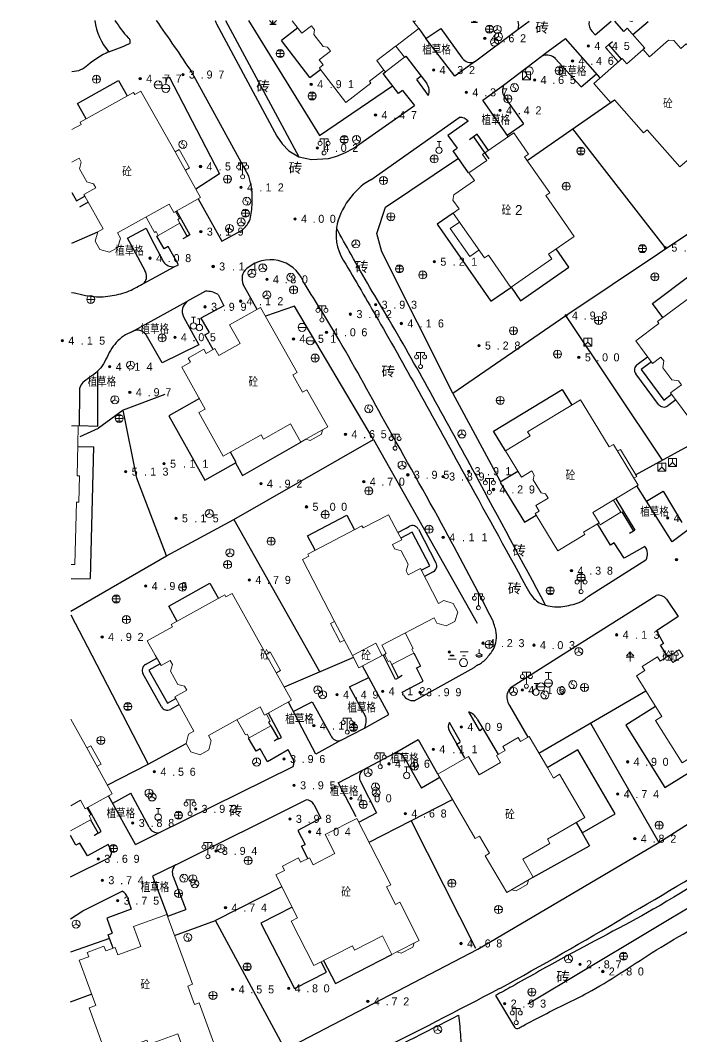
# Model space of a CAD drawing. Header units: metres. Extents: x 342272 to 345188, y 671156 to 672490.
# Drawn here: x 343451.8 to 343534.4, y 672024.8 to 672151.8 of the extents above; entities that cross this region are included whole.
import ezdxf

# ---------------------------------------------------------------- set-up
doc = ezdxf.new("R2010")
doc.units = ezdxf.units.M
doc.header["$LTSCALE"] = 0.5
doc.header["$MEASUREMENT"] = 0
doc.layers.add('00-地形', color=251, linetype='Continuous')
doc.layers.add('00-现状标高', color=2, linetype='Continuous', lineweight=0, plot=False)
for name, color, linetype, lineweight in [('公共设施纪念物', 8, 'Continuous', 0), ('普通房屋', 8, 'Continuous', 0), ('通讯及其他管线设施', 252, 'Continuous', 0)]:
    doc.layers.add(name, color=color, linetype=linetype, lineweight=lineweight)
doc.styles.add('MtXpl_', font='simhei.ttf')
doc.styles.add('正等线体2.0', font='MCS_Chinese1.shx', dxfattribs={"height": 2, "bigfont": 'MCS_Chinese1big.shx'})
doc.styles.add('细等线体2.5', font='MCS_Chinese1.shx', dxfattribs={"height": 2.5, "bigfont": 'MCS_Chinese1big.shx'})

# ---------------------------------------------------------------- blocks, each defined once
blk = doc.blocks.new('174201')
at = {"layer": '通讯及其他管线设施', "linetype": 'Continuous', "lineweight": 0}
for p, q in [((-1, 0), (1, 0)), ((-0.7, 0.7), (0.7, 0.7)), ((0, -1), (0, 1)), ((-0.7, -0.7), (0.7, -0.7))]:
    blk.add_line(p, q, dxfattribs=at)
blk.add_circle((0, 0), 1, dxfattribs=at)
blk = doc.blocks.new('155210_1')
at = {"layer": '公共设施纪念物', "lineweight": 0}
for p, q in [((-1, 2.9), (-1, 3.5)), ((-1, 3.5), (1, 3.5)), ((0, 0.5), (0, 3.5)), ((1, 3.5), (1, 2.9))]:
    blk.add_line(p, q, dxfattribs=at)
for centre in [(-1, 2.4), (1, 2.4), (0, 0)]:
    blk.add_circle(centre, 0.5, dxfattribs=at)
blk = doc.blocks.new('174200')
at = {"layer": '通讯及其他管线设施', "lineweight": 0}
for p, q in [((-1, 0), (1, 0)), ((0, 1), (0, -1))]:
    blk.add_line(p, q, dxfattribs=at)
blk.add_circle((0, 0), 1, dxfattribs=at)
blk = doc.blocks.new('174100')
at = {"layer": '通讯及其他管线设施', "lineweight": 0}
blk.add_line((-1, 0), (1, 0), dxfattribs=at)
blk.add_circle((0, 0), 1, dxfattribs=at)
blk = doc.blocks.new('174601')
at = {"layer": '通讯及其他管线设施', "lineweight": 0}
for q in [(-0.87, -0.5), (0, 1), (0.87, -0.5)]:
    blk.add_line((0, 0), q, dxfattribs=at)
blk.add_circle((0, 0), 1, dxfattribs=at)
blk = doc.blocks.new('174700')
at = {"layer": '通讯及其他管线设施', "linetype": 'Continuous', "lineweight": 0}
for p, q in [((0, 1), (-0.38, 0.18)), ((-0.38, 0.18), (0.38, -0.18)), ((0, -1), (0.38, -0.18))]:
    blk.add_line(p, q, dxfattribs=at)
blk.add_circle((0, 0), 1, dxfattribs=at)
blk = doc.blocks.new('175300')
at = {"layer": '通讯及其他管线设施', "lineweight": 0}
for p, q in [((-0.5, 2.2), (0.5, 2.2)), ((0, 0.8), (0, 2.2))]:
    blk.add_line(p, q, dxfattribs=at)
blk.add_circle((0, 0), 0.8, dxfattribs=at)
blk = doc.blocks.new('175200')
at = {"layer": '通讯及其他管线设施', "lineweight": 0}
for p, q in [((-0.8, 2.6), (0.8, 2.6)), ((0, 1), (0, 2.6)), ((-1, 0), (1, 0))]:
    blk.add_line(p, q, dxfattribs=at)
blk.add_circle((0, 0), 1, dxfattribs=at)
blk = doc.blocks.new('174900')
at = {"layer": '通讯及其他管线设施', "lineweight": 0}
blk.add_circle((0, 0), 1, dxfattribs=at)
blk = doc.blocks.new('174602')
at = {"layer": '通讯及其他管线设施', "lineweight": 0}
for p, q in [((-1, 1), (-1, -1)), ((1, 1), (-1, 1)), ((-1, -1), (0, 0)), ((0, 0), (0, 1)), ((0, 0), (1, -1)), ((1, -1), (1, 1)), ((-1, -1), (1, -1))]:
    blk.add_line(p, q, dxfattribs=at)
blk = doc.blocks.new('213400_1')
at = {"layer": '00-现状标高', "linetype": 'Continuous', "lineweight": 0}
h = blk.add_hatch(color=256, dxfattribs=at)
edge = h.paths.add_edge_path()
edge.add_arc((0, 0), 0.3, 0, 360)
blk.add_circle((0, 0), 0.3, dxfattribs=at)

msp = doc.modelspace()

# ---------------------------------------------------------------- linework, layer by layer
at = {"layer": '00-地形', "lineweight": -3}
for p, q in [((343476.29, 672151.32), (343483.83, 672137.29)), ((343477.4, 672151.73), (343486.55, 672134.7)), ((343480.3, 672151.72), (343489.13, 672137.36)), ((343482.9, 672151.72), (343483.34, 672151.28)), ((343482.94, 672151.28), (343483.74, 672151.28)), ((343483.34, 672151.28), (343483.34, 672151.72)), ((343483.34, 672151.28), (343483.78, 672151.72)), ((343508.09, 672151.52), (343508.89, 672151.52)), ((343508.34, 672151.67), (343508.49, 672151.52)), ((343508.49, 672151.52), (343508.49, 672151.67)), ((343508.49, 672151.52), (343508.64, 672151.67)), ((343513.94, 672150.67), (343515.33, 672151.66)), ((343522.78, 672151.64), (343522.79, 672151.65)), ((343523.57, 672149.94), (343525.55, 672151.64)), ((343525.98, 672151.64), (343527.11, 672150.38)), ((343528.27, 672149.98), (343530.2, 672151.63)), ((343486.43, 672150.82), (343484.39, 672149.25)), ((343501.53, 672150.74), (343502.43, 672149.49)), ((343502.43, 672149.49), (343504.3, 672150.74)), ((343504.3, 672150.74), (343506.98, 672147.04)), ((343508.5, 672146.56), (343513.94, 672150.67)), ((343523.2, 672150.36), (343523.57, 672149.94)), ((343527.13, 672150.37), (343527.56, 672150.78)), ((343527.56, 672150.78), (343529.76, 672148.28)), ((343484.38, 672149.22), (343487.91, 672144.61)), ((343506.06, 672144.77), (343502.43, 672149.49)), ((343517.69, 672147.89), (343519.86, 672149.49)), ((343524.18, 672144.57), (343519.86, 672149.49)), ((343524.85, 672148.37), (343525.26, 672148.73)), ((343526.45, 672146.56), (343524.85, 672148.37)), ((343525.26, 672148.73), (343525.71, 672149.13)), ((343526.85, 672146.92), (343525.26, 672148.73)), ((343499.75, 672147.14), (343499.92, 672147.27)), ((343499.92, 672147.27), (343501.83, 672144.78)), ((343512.14, 672143.65), (343517.69, 672147.89)), ((343529.76, 672148.28), (343529.57, 672148.11)), ((343508.5, 672146.56), (343506.06, 672144.77)), ((343518.59, 672146.98), (343521.83, 672143.46)), ((343470.36, 672144.7), (343476.67, 672132.6)), ((343480.32, 672132.31), (343473.26, 672145.22)), ((343487.94, 672144.61), (343489.27, 672145.63)), ((343497.1, 672145.11), (343497.37, 672145.32)), ((343499.01, 672142.62), (343497.1, 672145.11)), ((343501.83, 672144.78), (343501.29, 672144.35)), ((343501.83, 672144.78), (343502.53, 672143.86)), ((343521.83, 672143.46), (343523.72, 672145.08)), ((343458.93, 672141.35), (343464.06, 672144.23)), ((343464.06, 672144.23), (343465.14, 672142.31)), ((343489.13, 672137.36), (343498.28, 672143.58)), ((343502.75, 672142.38), (343501.29, 672144.35)), ((343509.53, 672141.8), (343512.14, 672143.65)), ((343499.49, 672142.99), (343499.01, 672142.62)), ((343499.49, 672142.99), (343500.99, 672141.1)), ((343512.19, 672142.23), (343514.63, 672138.84)), ((343460, 672139.44), (343458.93, 672141.35)), ((343493.36, 672135.73), (343500.99, 672141.1)), ((343512.71, 672137.24), (343509.53, 672141.8)), ((343515.08, 672134.24), (343525.98, 672141.83)), ((343495.54, 672131.85), (343506.6, 672139.63)), ((343507.7, 672139.16), (343505.17, 672137.37)), ((343512.59, 672137.42), (343514.63, 672138.84)), ((343532.33, 672123.36), (343520.79, 672138.22)), ((343483.83, 672137.29), (343484.49, 672136.34)), ((343505.17, 672137.37), (343506.33, 672135.81)), ((343507.87, 672136.88), (343508.36, 672137.23)), ((343508.83, 672137.56), (343508.36, 672137.22)), ((343508.36, 672137.22), (343510.29, 672134.45)), ((343510.25, 672135.52), (343508.83, 672137.56)), ((343484.49, 672136.34), (343485.32, 672135.46)), ((343492.4, 672135.27), (343493.36, 672135.73)), ((343505.84, 672135.47), (343506.33, 672135.81)), ((343485.32, 672135.46), (343486.55, 672134.7)), ((343486.55, 672134.7), (343488.16, 672134.37)), ((343488.16, 672134.37), (343490.27, 672134.52)), ((343490.27, 672134.52), (343491.32, 672134.81)), ((343491.32, 672134.81), (343492.4, 672135.27)), ((343497.38, 672128.42), (343506.49, 672134.54)), ((343507.77, 672132.7), (343505.84, 672135.47)), ((343476.67, 672132.6), (343473.72, 672130.68)), ((343458.22, 672130.24), (343458.8, 672129.21)), ((343458.8, 672129.21), (343459.84, 672129.79)), ((343474.01, 672129.47), (343476.97, 672124.19)), ((343460.26, 672129.04), (343459.18, 672128.44)), ((343496.32, 672125.13), (343497.38, 672128.42)), ((343471.3, 672127.95), (343472.97, 672124.97)), ((343505.83, 672127.69), (343503.84, 672126.3)), ((343519.92, 672114.88), (343537.96, 672126.98)), ((343465.19, 672124.56), (343467.49, 672125.78)), ((343467.49, 672125.78), (343468.15, 672124.51)), ((343471.69, 672126.4), (343472.61, 672124.76)), ((343503.84, 672126.3), (343510.55, 672116.67)), ((343458.21, 672123.92), (343461.47, 672125.35)), ((343465.88, 672123.28), (343465.19, 672124.56)), ((343468.15, 672124.51), (343469.68, 672121.58)), ((343468.85, 672124.81), (343469.02, 672124.9)), ((343469.74, 672123.23), (343468.85, 672124.81)), ((343472.61, 672124.76), (343472.09, 672124.47)), ((343472.97, 672124.97), (343472.61, 672124.76)), ((343476.97, 672124.19), (343479.4, 672125.49)), ((343496.95, 672122.85), (343496.32, 672125.13)), ((343467.36, 672120.48), (343465.88, 672123.28)), ((343470.26, 672123.52), (343469.74, 672123.23)), ((343471.56, 672121.22), (343470.26, 672123.52)), ((343520.27, 672120.94), (343518.69, 672123.2)), ((343505.78, 672105.2), (343496.95, 672122.85)), ((343467.25, 672118.95), (343470.99, 672120.97)), ((343470.99, 672120.97), (343471.56, 672121.22)), ((343514.24, 672116.74), (343520.27, 672120.94)), ((343530.71, 672116.39), (343535.43, 672119.91)), ((343474.9, 672117.92), (343472.6, 672116.64)), ((343481.37, 672115.64), (343479.63, 672118.75)), ((343510.55, 672116.67), (343513.03, 672118.4)), ((343513.07, 672118.43), (343514.24, 672116.74)), ((343465.71, 672112.87), (343472.6, 672116.64)), ((343476.51, 672117.5), (343477.22, 672116.09)), ((343477.22, 672116.09), (343474.33, 672114.56)), ((343486.03, 672116.04), (343482.4, 672114.81)), ((343495.91, 672099.41), (343486.03, 672116.04)), ((343532.02, 672114.63), (343530.71, 672116.39)), ((343472.18, 672114.74), (343474.07, 672111.24)), ((343474.33, 672114.56), (343475.36, 672112.76)), ((343505.78, 672105.2), (343519.92, 672114.88)), ((343531.97, 672096.83), (343519.92, 672114.88)), ((343469.52, 672108.97), (343467.67, 672112.17)), ((343474.83, 672112.47), (343475.36, 672112.76)), ((343475.86, 672110.64), (343474.83, 672112.47)), ((343474.07, 672111.24), (343469.52, 672108.97)), ((343528.8, 672108.75), (343530.12, 672109.73)), ((343530.6, 672109.09), (343529.31, 672108.14)), ((343461.42, 672107.92), (343461.41, 672101.04)), ((343529.31, 672108.14), (343532.14, 672104.33)), ((343531.48, 672103.79), (343528.64, 672107.61)), ((343459.17, 672105.31), (343459.16, 672101.1)), ((343511.74, 672094.16), (343505.78, 672105.2)), ((343510.88, 672100.44), (343519.45, 672105.65)), ((343519.45, 672105.65), (343520.64, 672103.7)), ((343469.82, 672105.02), (343464.64, 672103.08)), ((343474.16, 672104.51), (343470.33, 672102.36)), ((343532.14, 672104.33), (343533.11, 672105.05)), ((343533.62, 672104.36), (343532.62, 672103.62)), ((343464.64, 672103.08), (343461.56, 672100.83)), ((343466.32, 672094.56), (343464.64, 672103.08)), ((343470.33, 672102.36), (343474.83, 672094.33)), ((343461.41, 672101.04), (343459.16, 672101.1)), ((343459.28, 672099.77), (343461.56, 672100.83)), ((343512.37, 672097.97), (343510.88, 672100.44)), ((343478.44, 672089.43), (343495.91, 672099.41)), ((343479.52, 672094.92), (343486.82, 672099.09)), ((343495.91, 672099.41), (343508.84, 672076.46)), ((343528.62, 672094.99), (343535.69, 672098.88)), ((343458.98, 672098.52), (343460.98, 672098.47)), ((343460.54, 672082.05), (343460.98, 672098.47)), ((343478.76, 672096.54), (343478.04, 672097.83)), ((343474.83, 672094.33), (343478.76, 672096.54)), ((343478.64, 672096.47), (343479.52, 672094.92)), ((343513.93, 672095.4), (343511.72, 672094.06)), ((343470.04, 672084.87), (343466.32, 672094.56)), ((343511.72, 672094.04), (343514.73, 672089.08)), ((343529.99, 672091.72), (343528.78, 672093.62)), ((343529.99, 672091.72), (343532.04, 672092.95)), ((343532.04, 672092.95), (343534.37, 672089.05)), ((343526.14, 672092.01), (343528.53, 672088.07)), ((343533.17, 672086.6), (343529.99, 672091.72)), ((343526.77, 672090.32), (343526.88, 672090.38)), ((343526.88, 672090.38), (343528.35, 672087.96)), ((343470.04, 672084.87), (343478.44, 672089.43)), ((343478.44, 672089.43), (343488.03, 672072.43)), ((343487.65, 672087.38), (343492.56, 672089.95)), ((343492.56, 672089.95), (343493.51, 672088.13)), ((343514.76, 672089.07), (343516.19, 672089.95)), ((343525.48, 672086.22), (343523.86, 672088.88)), ((343498.93, 672087.8), (343499.98, 672088.34)), ((343500.72, 672087.83), (343499.3, 672087.09)), ((343499.98, 672088.34), (343500.38, 672088.56)), ((343502.91, 672083.63), (343500.72, 672087.83)), ((343501.49, 672088.21), (343503.69, 672083.99)), ((343528.35, 672087.96), (343527.84, 672087.65)), ((343528.53, 672088.07), (343528.35, 672087.96)), ((343535.86, 672088.6), (343533.17, 672086.6)), ((343488.6, 672085.56), (343487.65, 672087.38)), ((343525.95, 672086.51), (343525.48, 672086.22)), ((343527.17, 672084.59), (343525.95, 672086.51)), ((343529.78, 672086.05), (343527.17, 672084.59)), ((343458.12, 672077.98), (343470.04, 672084.87)), ((343501.85, 672083.07), (343502.91, 672083.63)), ((343522.73, 672079.83), (343529.91, 672084.36)), ((343503.35, 672082.88), (343502.25, 672082.31)), ((343458.13, 672082.05), (343460.51, 672081.98)), ((343470.32, 672078.6), (343475.45, 672081.47)), ((343475.45, 672081.47), (343476.52, 672079.55)), ((343519.25, 672072.37), (343531.2, 672079.93)), ((343471.38, 672076.69), (343470.32, 672078.6)), ((343532.47, 672079.44), (343533.92, 672077.28)), ((343458.12, 672077.51), (343460.72, 672072.48)), ((343533.92, 672077.28), (343533.39, 672076.92)), ((343533.39, 672076.92), (343531.23, 672075.5)), ((343531.23, 672075.5), (343532.11, 672073.94)), ((343531.74, 672073.73), (343532.1, 672073.95)), ((343532.6, 672072.35), (343531.74, 672073.73)), ((343460.72, 672072.48), (343467.74, 672058.86)), ((343488.03, 672072.43), (343489.19, 672070.36)), ((343497.14, 672072.41), (343497.11, 672072.47)), ((343498.63, 672069.41), (343497.14, 672072.41)), ((343500.92, 672072.71), (343501.08, 672072.41)), ((343501.08, 672072.41), (343501.77, 672071.09)), ((343513.07, 672068.47), (343519.25, 672072.37)), ((343532.62, 672072.32), (343532.6, 672072.35)), ((343467.42, 672071.28), (343468.85, 672072.08)), ((343469.24, 672071.38), (343467.84, 672070.6)), ((343493.4, 672072.17), (343484.75, 672068.47)), ((343497.81, 672065.06), (343494.53, 672071.13)), ((343499.02, 672069.65), (343498.17, 672071.28)), ((343500.95, 672066.78), (343508.45, 672070.94)), ((343501.77, 672071.09), (343501.27, 672070.84)), ((343469.42, 672066.01), (343467.1, 672070.17)), ((343467.84, 672070.6), (343470.15, 672066.46)), ((343492.89, 672068.49), (343495.31, 672069.68)), ((343499.48, 672069.91), (343499.02, 672069.65)), ((343502.08, 672069.22), (343501.25, 672070.89)), ((343494.92, 672064.78), (343492.89, 672068.49)), ((343499.02, 672069.65), (343498.63, 672069.41)), ((343499.45, 672067.86), (343502.08, 672069.22)), ((343499.62, 672067.52), (343499.45, 672067.86)), ((343516.55, 672060.22), (343529.89, 672067.99)), ((343470.15, 672066.46), (343471.2, 672067.04)), ((343471.61, 672066.29), (343470.53, 672065.69)), ((343488.7, 672060.08), (343485.26, 672066.59)), ((343485.88, 672065.42), (343488.23, 672066.64)), ((343488.23, 672066.64), (343490.58, 672062.41)), ((343515.19, 672062.22), (343512.9, 672066.16)), ((343531.12, 672066.06), (343527.38, 672063.73)), ((343484.39, 672062.19), (343482.78, 672065.21)), ((343494.75, 672063.35), (343497.81, 672065.06)), ((343509.17, 672063.03), (343507.79, 672065.39)), ((343483.07, 672063.63), (343483.97, 672062.04)), ((343491.76, 672061.79), (343494.75, 672063.35)), ((343506.76, 672061.63), (343505.36, 672064.04)), ((343508.85, 672064.48), (343509.56, 672063.3)), ((343522.98, 672063.97), (343531.53, 672049.06)), ((343527.38, 672063.73), (343532.25, 672055.92)), ((343531.53, 672049.06), (343554.36, 672063.68)), ((343480.3, 672062.1), (343480.37, 672062.13)), ((343481.23, 672060.49), (343480.3, 672062.1)), ((343483.97, 672062.04), (343483.47, 672061.73)), ((343483.94, 672061.98), (343484.39, 672062.19)), ((343505.32, 672063.04), (343506.28, 672061.36)), ((343509.56, 672063.3), (343509.17, 672063.02)), ((343509.56, 672063.3), (343511.46, 672060.05)), ((343467.74, 672058.86), (343472.48, 672061.43)), ((343491.76, 672061.79), (343488.7, 672060.08)), ((343498.5, 672060.21), (343501.47, 672061.92)), ((343501.47, 672061.92), (343503.87, 672057.64)), ((343506.28, 672061.36), (343506.72, 672061.6)), ((343507.28, 672059.63), (343506.28, 672061.36)), ((343481.72, 672060.76), (343481.23, 672060.49)), ((343482.66, 672059.16), (343481.72, 672060.76)), ((343485.22, 672060.62), (343482.66, 672059.16)), ((343485.74, 672059.7), (343485.22, 672060.62)), ((343494.52, 672058.08), (343498.5, 672060.21)), ((343499.79, 672059.57), (343501.87, 672055.84)), ((343521.4, 672060.63), (343517.58, 672058.41)), ((343526.05, 672052.65), (343521.4, 672060.63)), ((343462.65, 672056.23), (343467.74, 672058.86)), ((343469.09, 672050.29), (343485.84, 672058.57)), ((343532.25, 672055.92), (343536.08, 672058.31)), ((343491.48, 672056.5), (343494.52, 672058.08)), ((343504.16, 672057.18), (343501.87, 672055.84)), ((343491.48, 672056.5), (343493.67, 672052.31)), ((343494.3, 672056.61), (343496.28, 672052.76)), ((343466.17, 672048.83), (343462.82, 672054.91)), ((343463.35, 672053.96), (343465.61, 672055.21)), ((343467.88, 672050.98), (343465.61, 672055.21)), ((343461.9, 672050.45), (343460.24, 672053.49)), ((343471.2, 672046.29), (343487.48, 672054.39)), ((343488.44, 672053.82), (343489.32, 672052.11)), ((343495.34, 672049.09), (343505.77, 672054.42)), ((343460.57, 672051.9), (343461.5, 672050.23)), ((343489.32, 672052.11), (343486.43, 672050.56)), ((343494.05, 672051.61), (343496.28, 672052.76)), ((343521.94, 672050.26), (343526.05, 672052.65)), ((343500.58, 672051.77), (343508.61, 672035.86)), ((343552.88, 672051.48), (343515.16, 672028.87)), ((343521.19, 672051.55), (343521.94, 672050.26)), ((343458.72, 672048.74), (343458.07, 672049.93)), ((343461.04, 672049.96), (343461.02, 672050)), ((343461.5, 672050.23), (343461.04, 672049.96)), ((343461.5, 672050.23), (343461.9, 672050.45)), ((343466.17, 672048.83), (343469.09, 672050.29)), ((343486.43, 672050.56), (343487.35, 672048.82)), ((343521.94, 672050.26), (343522.87, 672048.66)), ((343459.21, 672049), (343458.72, 672048.74)), ((343460.16, 672047.4), (343459.21, 672049)), ((343462.76, 672048.82), (343460.16, 672047.4)), ((343463.12, 672048.2), (343462.76, 672048.82)), ((343486.88, 672048.6), (343487.35, 672048.82)), ((343487.67, 672047.06), (343486.88, 672048.6)), ((343508.9, 672035.73), (343531.53, 672049.06)), ((343515.84, 672044.74), (343522.87, 672048.66)), ((343458.06, 672044.76), (343463.02, 672047.24)), ((343471.2, 672046.29), (343468.3, 672044.85)), ((343468.3, 672044.85), (343470.2, 672039.83)), ((343470.88, 672044.81), (343472.45, 672040.68)), ((343484.43, 672043.54), (343476.15, 672039.31)), ((343459.59, 672040.53), (343464.5, 672042.98)), ((343465.18, 672042.15), (343465.63, 672040.73)), ((343458.05, 672039.54), (343459.59, 672040.53)), ((343465.63, 672040.73), (343462.59, 672039.61)), ((343470.19, 672039.86), (343472.45, 672040.68)), ((343485.75, 672041), (343481.83, 672039)), ((343462.59, 672039.61), (343463.24, 672037.73)), ((343471.06, 672037.46), (343476.15, 672039.31)), ((343484.84, 672023.21), (343476.15, 672039.31)), ((343481.83, 672039), (343486.02, 672030.81)), ((343462.94, 672037.07), (343458.05, 672035.35)), ((343462.77, 672037.54), (343463.24, 672037.73)), ((343463.37, 672035.88), (343462.77, 672037.54)), ((343484.84, 672023.21), (343508.9, 672035.73)), ((343490.04, 672032.86), (343489.36, 672034.18)), ((343489.66, 672034.33), (343491.15, 672031.46)), ((343491.15, 672031.46), (343498.19, 672035.09)), ((343486.02, 672030.81), (343490.04, 672032.86)), ((343460.73, 672030.11), (343458.03, 672029.13)), ((343511.12, 672029.94), (343513.48, 672025.99))]:
    msp.add_line(p, q, dxfattribs=at)
at = {"layer": '00-地形', "lineweight": -3, "extrusion": (0, 0, -1)}
for centre, radius, start, end in [((-343457.17, 672150.92), 4.02, 167.9924, 168.2915), ((-343458.23, 672148.16), 2.82, 224.8124, 269.7427)]:
    msp.add_arc(centre, radius, start, end, dxfattribs=at)
at = {"layer": '00-地形', "lineweight": -3}
for centre, radius, start, end in [((343468.08, 672152.51), 7.02, 186.3429, 221.7781), ((343479.91, 672162.27), 19.4, 212.841, 220.9462), ((343284.25, 672020.18), 226.63, 33.4881, 35.4883), ((343480.38, 672153.25), 4.52, 199.6687, 205.2919), ((343512.49, 672151.16), 1.53, 341.2482, 19.2818), ((343524.17, 672151.35), 1.39, 169.3509, 225.4488), ((343450.77, 672182.59), 36.79, 289.1766, 293.5252), ((343465.02, 672149.12), 0.503, 328.3567, 61.5614), ((343468.48, 672136.12), 13.01, 115.6674, 129.3763), ((343517.52, 672145.88), 1.54, 45.8255, 108.1933), ((343508.05, 672147.8), 1.32, 215.0997, 290.014), ((343501.34, 672142.93), 1.51, 338.6722, 37.7804), ((343513.53, 672142.99), 1.54, 154.5247, 209.4566), ((343506.7, 672138.35), 1.29, 39.3107, 94.4134), ((343500.08, 672124.08), 9, 120.2964, 168.6324), ((343497.63, 672125.07), 6.42, 172.9869, 215.8286), ((343483.02, 672117.42), 4.44, 23.5396, 131.4727), ((343466.29, 672119.78), 1.27, 319.1204, 33.1242), ((343470.89, 672122.48), 1.51, 216.4644, 273.7472), ((343481.12, 672119.46), 1.65, 129.0312, 205.4049), ((343475.06, 672115.2), 2.72, 57.6974, 93.33), ((343473.49, 672115.44), 1.49, 126.8133, 207.9737), ((343466.4, 672111.69), 1.36, 20.2656, 120.2336), ((343529.29, 672108.1), 0.82, 126.6271, 216.6272), ((343460.72, 672105.44), 1.56, 118.2455, 184.6876), ((343532.13, 672104.28), 0.82, 216.6272, 306.6272), ((343500.76, 672087.83), 0.82, 27.5736, 117.5735), ((343528.52, 672085.09), 1.58, 332.2028, 37.1397), ((343502.97, 672083.61), 0.82, 297.5736, 27.5735), ((343531.46, 672078.72), 1.24, 35.5522, 101.9964), ((343467.82, 672070.57), 0.82, 119.0833, 209.0834), ((343500.84, 672068.15), 1.37, 207.0974, 274.6519), ((343470.13, 672066.41), 0.82, 209.0834, 299.0834), ((343493.14, 672064.26), 1.85, 330.5701, 16.2961), ((343507.09, 672063.51), 2, 28.6828, 69.6681), ((343506.2, 672063.5), 0.99, 147.3534, 207.9636), ((343491.54, 672062.81), 1.04, 202.4325, 281.8754), ((343484.82, 672059.05), 1.13, 334.8408, 35.1671), ((343498.72, 672059.05), 1.19, 25.8888, 100.6315), ((343495.29, 672057.2), 1.16, 131.4975, 210.8674), ((343487.44, 672053.23), 1.16, 30.7565, 87.9585), ((343468.92, 672051.4), 1.12, 201.8739, 278.6532), ((343461.97, 672047.83), 1.2, 330.6454, 17.6906), ((343307.28, 672419.61), 438.95, 300.0777, 302.3347), ((343472.09, 672045.32), 1.32, 132.774, 203.2298), ((343463.99, 672041.87), 1.22, 13.2371, 65.2773), ((343278.42, 672457.01), 485.82, 298.692, 300.812), ((342954.97, 673093.39), 1199.54, 296.79835, 297.6513), ((343513.82, 672026.26), 0.428, 218.7778, 301.1875)]:
    msp.add_arc(centre, radius, start, end, dxfattribs=at)
for points in [[(343479.4, 672125.49), (343480.29, 672126.51), (343480.7, 672128.37), (343480.65, 672130.98), (343480.32, 672132.31)], [(343517.37, 672078.72), (343508.61, 672095.02), (343497.84, 672114.35), (343493.09, 672122.49), (343491.25, 672125.85)], [(343492.42, 672121.31), (343496.78, 672113.82), (343507.55, 672094.5), (343515.41, 672080.21)], [(343510.79, 672076.8), (343504.84, 672088.08), (343497.32, 672101.6), (343491.2, 672112.5), (343487.08, 672119.19)], [(343465.71, 672112.87), (343464.68, 672112.31), (343463.06, 672110.53), (343461.84, 672108.37), (343459.98, 672106.82)], [(343515.36, 672080.27), (343516.59, 672079.01), (343517.37, 672078.72), (343518.5, 672078.5), (343520.54, 672078.74), (343521.58, 672079.06), (343522.73, 672079.83)], [(343510.26, 672072.39), (343510.46, 672072.63), (343510.86, 672073.23), (343511.21, 672074.31), (343511.17, 672075.57), (343510.92, 672076.38), (343510.79, 672076.8)], [(343508.45, 672070.94), (343508.54, 672071.01), (343508.84, 672071.2), (343509.38, 672071.52), (343509.89, 672071.94), (343510.15, 672072.26), (343510.25, 672072.38), (343510.26, 672072.39)], [(343577.46, 672072.27), (343577.12, 672072.02), (343574.34, 672069.97), (343568.02, 672065.09), (343557.38, 672058.05), (343544.26, 672049.23), (343530.81, 672040.72), (343519.29, 672034.5), (343513.19, 672031.09), (343511.12, 672029.94)], [(343512.9, 672066.16), (343512.6, 672066.93), (343512.72, 672067.89), (343513.07, 672068.47)], [(343389.87, 671982.56), (343394.97, 671983.88), (343409.83, 671988.07), (343433.34, 671995.67), (343453.41, 672003.19), (343465.51, 672008.14), (343482.32, 672015.55), (343494.01, 672021.18), (343506.51, 672027.5)], [(343506.51, 672027.5), (343506.76, 672024.7), (343506.82, 672022.08)]]:
    msp.add_spline(points, degree=3, dxfattribs=at)
for points, knots in [([(343458.2, 672117.77), (343459.14, 672117.61), (343460.79, 672117.11), (343463.26, 672117.31), (343465.4, 672117.85), (343466.64, 672118.58), (343467.25, 672118.95)], [0, 0, 0, 0, 0.302938, 0.544259, 0.77538, 1, 1, 1, 1]), ([(343514.04, 672025.89), (343514.22, 672025.99), (343515.27, 672026.54), (343518.09, 672028.07), (343523.73, 672030.63), (343530.83, 672035.59), (343538.92, 672040.09), (343544.02, 672043.4), (343580.05, 672067.83)], [0, 0, 0, 0, 0.016598, 0.095089, 0.257605, 0.512066, 0.787445, 1, 1, 1, 1])]:
    msp.add_open_spline(points, degree=3, knots=knots, dxfattribs=at)
at = {"layer": '普通房屋', "lineweight": 0, "flags": 128}
for points in [[(343485.75, 672151.71), (343486.95, 672150.15), (343488.14, 672151.06), (343488.52, 672150.56), (343488.45, 672150), (343489.6, 672148.49), (343490.16, 672148.42), (343490.54, 672147.92), (343489.11, 672146.82), (343489.6, 672146.19), (343489.13, 672145.82), (343489.27, 672145.63), (343492.43, 672141.5), (343495.56, 672143.9), (343495.38, 672144.14), (343497.2, 672145.54), (343496.29, 672146.73), (343498.58, 672148.48), (343498.67, 672148.55), (343501.53, 672150.74), (343500.81, 672151.69)], [(343500.92, 672151.53), (343501.12, 672151.69)], [(343498.67, 672148.55), (343499.75, 672147.14)], [(343527.54, 672146.33), (343526.95, 672147), (343523.39, 672143.87), (343525.53, 672141.44), (343525.98, 672141.84), (343529.61, 672137.7), (343530.06, 672138.1), (343534.15, 672133.44), (343537.08, 672136.02), (343537.54, 672135.49), (343542.23, 672139.61), (343539, 672143.29), (343539.45, 672143.69), (343534.93, 672148.82), (343534.26, 672148.23), (343533.38, 672149.23), (343532.71, 672149.27), (343530.36, 672147.21), (343529.57, 672148.11), (343527.54, 672146.33)], [(343499.75, 672147.14), (343497.37, 672145.32)], [(343497.37, 672145.32), (343497.2, 672145.54)], [(343471.11, 672135.34), (343466.86, 672142.93), (343466.07, 672142.49), (343465.93, 672142.76), (343459.26, 672139.03), (343459.41, 672138.76), (343458.23, 672138.11)], [(343513.07, 672118.43), (343518.15, 672121.96), (343517.75, 672122.54), (343520.95, 672124.77), (343517.41, 672129.86), (343517.9, 672130.2), (343514.75, 672134.71), (343515.25, 672135.05), (343513.4, 672137.71), (343509.51, 672135), (343510.02, 672134.26), (343507.81, 672132.72), (343508.49, 672131.74), (343505.92, 672129.95), (343505.81, 672129.29), (343506.57, 672128.2), (343505.83, 672127.69), (343509.74, 672122.08), (343510.23, 672122.42), (343513.03, 672118.4), (343513.07, 672118.43)], [(343458.22, 672134.04), (343459.13, 672134.55), (343459.41, 672134.04), (343459.18, 672133.23), (343460.11, 672131.57), (343460.93, 672131.34), (343461.21, 672130.83), (343459.73, 672130), (343459.84, 672129.79), (343462.12, 672125.72), (343461.47, 672125.35), (343461.14, 672124.18), (343461.73, 672123.12), (343462.91, 672122.79), (343463.97, 672123.38), (343464.3, 672124.55), (343463.93, 672125.21), (343470.37, 672128.81), (343470.95, 672127.76), (343474.3, 672129.63), (343471.17, 672135.24), (343471.11, 672135.34)], [(343471.11, 672135.34), (343471.63, 672135.63), (343472.92, 672133.33), (343472.4, 672133.04)], [(343467.49, 672127.19), (343468.56, 672125.27)], [(343471.65, 672127), (343471.16, 672127.88)], [(343471.45, 672126.89), (343471.65, 672127)], [(343471.72, 672126.41), (343471.45, 672126.89)], [(343469.02, 672124.9), (343471.72, 672126.41)], [(343509.05, 672123.06), (343507.9, 672122.26), (343505.48, 672125.74), (343506.63, 672126.54)], [(343468.56, 672125.27), (343468.76, 672125.38)], [(343468.76, 672125.38), (343469.02, 672124.9)], [(343537.47, 672118.69), (343531.34, 672114.13), (343531.52, 672113.89), (343528.63, 672111.74), (343530.74, 672108.9), (343531.78, 672109.67), (343532.13, 672109.21), (343532.01, 672108.37), (343533.14, 672106.84), (343533.98, 672106.72), (343534.33, 672106.25), (343532.96, 672105.24), (343535.89, 672101.3)], [(343487.44, 672099.43), (343490.17, 672100.97), (343487.55, 672105.62), (343487.03, 672105.33), (343485.82, 672107.47), (343486.35, 672107.77), (343481.8, 672115.88), (343477.93, 672113.71), (343479.23, 672111.39), (343476.56, 672109.89), (343476.07, 672110.76), (343474.98, 672110.15), (343474.69, 672110.67), (343472.73, 672109.58), (343473.03, 672109.05), (343471.94, 672108.44), (343474.87, 672103.21), (343474.09, 672102.77), (343477.14, 672097.33), (343481.85, 672099.97), (343482.14, 672099.45), (343485.54, 672101.35), (343486.82, 672099.09), (343487.44, 672099.43)], [(343523.45, 672101.58), (343521.75, 672104.37), (343515.13, 672100.35), (343515.45, 672099.84), (343512.37, 672097.97), (343514.36, 672094.69), (343515.65, 672095.47), (343515.97, 672094.93), (343515.84, 672094.38), (343516.82, 672092.75), (343517.37, 672092.62), (343517.7, 672092.08), (343516.16, 672091.15), (343516.58, 672090.46), (343516.07, 672090.15), (343516.19, 672089.95), (343518.89, 672085.5), (343522.26, 672087.55), (343522.1, 672087.81), (343524.07, 672089), (343523.29, 672090.28), (343528.93, 672093.71), (343525.84, 672098.79), (343525.33, 672098.47), (343523.45, 672101.58)], [(343458.13, 672083.8), (343458.58, 672083.79), (343458.79, 672091.58), (343459.09, 672091.58), (343459.18, 672094.88), (343458.88, 672094.88), (343458.99, 672098.78), (343458.97, 672098.78), (343459.03, 672101.11), (343458.17, 672101.13)], [(343487.44, 672099.43), (343487.98, 672099.28), (343489.39, 672100.07), (343489.54, 672100.62)], [(343528.41, 672094.56), (343528.75, 672094.77), (343526.71, 672098.14), (343526.36, 672097.93)], [(343525.85, 672091.84), (343526.77, 672090.32)], [(343498.93, 672087.8), (343497.77, 672090.01), (343494.58, 672088.35), (343494.44, 672088.61), (343487.67, 672085.08), (343487.81, 672084.81), (343487.01, 672084.4), (343491.04, 672076.68), (343493.27, 672072.42)], [(343526.77, 672090.32), (343524.21, 672088.76), (343524.48, 672088.93)], [(343524.21, 672088.76), (343524.07, 672089)], [(343496.99, 672072.41), (343497.28, 672072.56), (343497.47, 672072.66), (343496.92, 672073.73), (343503.45, 672077.14), (343503.79, 672076.48), (343504.96, 672076.11), (343506.04, 672076.67), (343506.4, 672077.84), (343505.84, 672078.92), (343504.67, 672079.28), (343504.01, 672078.93), (343501.74, 672083.29), (343500.23, 672082.5), (343499.96, 672083.01), (343500.22, 672083.82), (343499.34, 672085.51), (343498.53, 672085.76), (343498.26, 672086.28), (343499.41, 672086.88), (343498.93, 672087.8)], [(343482.48, 672072.56), (343478.25, 672080.17), (343477.46, 672079.73), (343477.31, 672079.99), (343470.64, 672076.28), (343470.78, 672076.02), (343467.64, 672074.27), (343468.64, 672072.47)], [(343491.04, 672076.68), (343490.51, 672076.41), (343491.73, 672074.07), (343492.26, 672074.34)], [(343499.84, 672075.25), (343500.86, 672073.3)], [(343496.19, 672073.95), (343493.27, 672072.42), (343494.07, 672070.89)], [(343494.07, 672070.89), (343496.99, 672072.41), (343496.19, 672073.95)], [(343468.64, 672072.47), (343469.36, 672071.17), (343470.49, 672071.8), (343470.78, 672071.3), (343470.54, 672070.48), (343471.47, 672068.82), (343472.28, 672068.59), (343472.57, 672068.08), (343471.08, 672067.25), (343471.2, 672067.04), (343473.47, 672062.96), (343472.81, 672062.6), (343472.48, 672061.43), (343473.07, 672060.37), (343474.24, 672060.03), (343475.31, 672060.62), (343475.64, 672061.79), (343475.28, 672062.45), (343481.72, 672066.03), (343482.3, 672064.98), (343485.65, 672066.85), (343482.54, 672072.44)], [(343482.48, 672072.56), (343483, 672072.86), (343483.23, 672072.44)], [(343482.54, 672072.44), (343482.48, 672072.56), (343482.49, 672072.55), (343482.54, 672072.44)], [(343483.23, 672072.44), (343484.28, 672070.55), (343483.76, 672070.26)], [(343497.33, 672072.41), (343497.26, 672072.55)], [(343497.72, 672071.67), (343497.33, 672072.41)], [(343500.33, 672072.41), (343498.17, 672071.28)], [(343500.91, 672072.71), (343500.33, 672072.41)], [(343500.86, 672073.3), (343500.66, 672073.2)], [(343500.66, 672073.2), (343500.91, 672072.71)], [(343532.66, 672072.35), (343531.67, 672071.73), (343531.35, 672072.24), (343529.45, 672071.05), (343529.77, 672070.54), (343528.71, 672069.88), (343531.88, 672064.79), (343531.12, 672064.32), (343534.42, 672059.02), (343539, 672061.88), (343539.32, 672061.37), (343542.63, 672063.43), (343544.01, 672061.23), (343544.61, 672061.61)], [(343532.73, 672072.39), (343532.66, 672072.35), (343532.69, 672072.31)], [(343532.69, 672072.31), (343532.76, 672072.35), (343532.73, 672072.39)], [(343533.26, 672071.54), (343532.76, 672072.35), (343534.04, 672073.15)], [(343534.04, 672073.15), (343534.55, 672072.35), (343533.26, 672071.54)], [(343497.92, 672071.77), (343497.72, 672071.67)], [(343498.17, 672071.28), (343497.92, 672071.77)], [(343482.99, 672064.22), (343482.51, 672065.1)], [(343460.09, 672060.87), (343458.1, 672064.47)], [(343478.83, 672064.43), (343479.9, 672062.5)], [(343480.37, 672062.13), (343483.07, 672063.63)], [(343482.8, 672064.11), (343482.99, 672064.22)], [(343483.07, 672063.63), (343482.8, 672064.11)], [(343479.9, 672062.5), (343480.1, 672062.61)], [(343480.1, 672062.61), (343480.37, 672062.13)], [(343517.6, 672058.42), (343515.33, 672062.31), (343514.25, 672061.68), (343513.95, 672062.2), (343512.02, 672061.07), (343512.32, 672060.55), (343511.24, 672059.92), (343511.74, 672059.06), (343509.1, 672057.52), (343507.76, 672059.82), (343503.92, 672057.59), (343508.6, 672049.55), (343509.12, 672049.85), (343510.36, 672047.72), (343509.84, 672047.42), (343512.52, 672042.81), (343515.84, 672044.74), (343514.53, 672046.99), (343517.91, 672048.95), (343517.6, 672049.47), (343522.27, 672052.18), (343519.13, 672057.58), (343518.35, 672057.12), (343517.6, 672058.42)], [(343458.08, 672053.66), (343459.31, 672054.34), (343459.89, 672053.29), (343463.25, 672055.15), (343460.09, 672060.87)], [(343460.09, 672060.87), (343460.61, 672061.16), (343461.89, 672058.85), (343461.36, 672058.56)], [(343460.58, 672052.53), (343460.1, 672053.41)], [(343458.07, 672050.52), (343460.65, 672051.94)], [(343460.38, 672052.42), (343460.58, 672052.53)], [(343460.65, 672051.94), (343460.38, 672052.42)], [(343498.82, 672035.42), (343501.6, 672036.84), (343499.17, 672041.6), (343498.64, 672041.32), (343497.52, 672043.51), (343498.05, 672043.79), (343493.82, 672052.07), (343489.86, 672050.05), (343491.08, 672047.68), (343488.35, 672046.28), (343487.9, 672047.17), (343486.78, 672046.6), (343486.51, 672047.14), (343484.52, 672046.12), (343484.79, 672045.58), (343483.68, 672045.02), (343486.41, 672039.67), (343485.61, 672039.26), (343488.45, 672033.71), (343493.26, 672036.17), (343493.53, 672035.63), (343497, 672037.41), (343498.19, 672035.09), (343498.82, 672035.42)], [(343513.14, 672043.16), (343513.69, 672043.02), (343515.08, 672043.83), (343515.23, 672044.38)], [(343473, 672022.95), (343475.94, 672024.02), (343474.12, 672029.04), (343473.55, 672028.83), (343472.71, 672031.14), (343473.28, 672031.35), (343470.1, 672040.09), (343465.93, 672038.58), (343466.84, 672036.07), (343463.96, 672035.03), (343463.62, 672035.97), (343462.45, 672035.54), (343462.24, 672036.11), (343460.13, 672035.34), (343460.34, 672034.78), (343459.16, 672034.35), (343461.21, 672028.71), (343460.37, 672028.41), (343462.5, 672022.54), (343467.57, 672024.38), (343467.78, 672023.82), (343471.44, 672025.15), (343472.33, 672022.71), (343473, 672022.95)], [(343498.82, 672035.42), (343499.36, 672035.24), (343500.8, 672035.98), (343500.97, 672036.52)]]:
    msp.add_lwpolyline(points, dxfattribs=at)
at = {"layer": '通讯及其他管线设施', "lineweight": 0}
for p, q in [((343506.7, 672072.86), (343507.7, 672072.86)), ((343509.07, 672072.72), (343508.64, 672072.47)), ((343509.07, 672072.72), (343509.08, 672073.22)), ((343509.07, 672072.72), (343509.51, 672072.47)), ((343527.93, 672072.66), (343527.93, 672072.36)), ((343527.93, 672072.36), (343527.93, 672071.66)), ((343505.2, 672071.98), (343506.2, 672071.98)), ((343527.43, 672072.16), (343528.43, 672072.15))]:
    msp.add_line(p, q, dxfattribs=at)
at = {"layer": '通讯及其他管线设施', "lineweight": 0, "flags": 128}
for points in [[(343505.43, 672072.4), (343505.97, 672072.4, 0.292876)], [(343507.01, 672072.4, 0.198749), (343507.39, 672072.4)], [(343509.45, 672072.39), (343508.69, 672072.39, 0.46216)]]:
    msp.add_lwpolyline(points, format="xyb", close=True, dxfattribs=at)
msp.add_lwpolyline([(343528.39, 672072.36, 0.649981), (343527.48, 672072.36)], format="xyb", dxfattribs=at)
msp.add_lwpolyline([(343528.39, 672072.36), (343527.48, 672072.36)], dxfattribs=at)
at = {"layer": '通讯及其他管线设施', "lineweight": 0}
msp.add_arc((343528.08, 672152), 0.4, 244.8787, 294.914, dxfattribs=at)

# ---------------------------------------------------------------- block references
at = {"layer": '00-现状标高', "lineweight": 0, "xscale": 0.5, "yscale": 0.5, "zscale": 0.5}
for p in [(343509.79, 672149.52), (343522.71, 672148.55), (343520.74, 672146.69), (343466.76, 672144.48), (343472.09, 672144.98), (343503.39, 672145.54), (343488.11, 672143.78), (343516, 672144.3), (343507.49, 672142.76), (343496.14, 672139.93), (343511.69, 672140.51), (343488.87, 672135.82), (343474.29, 672133.5), (343479.35, 672130.89), (343486.1, 672126.96), (343474.33, 672125.36), (343532.33, 672123.36), (343468, 672122.05), (343503.49, 672121.6), (343475.87, 672121.01), (343482.58, 672119.4), (343479.29, 672116.68), (343474.86, 672115.97), (343496.15, 672116.23), (343493.01, 672115.06), (343519.92, 672114.88), (343490.02, 672112.79), (343499.37, 672113.89), (343457.04, 672111.75), (343471.09, 672112.17), (343485.9, 672111.97), (343509.06, 672111.13), (343521.53, 672109.66), (343462.96, 672108.5), (343465.47, 672105.3), (343492.39, 672100.06), (343469.74, 672096.37), (343464.95, 672095.38), (343500.18, 672094.99), (343507.76, 672095.44), (343481.83, 672093.88), (343494.68, 672094.13), (343504.58, 672094.77), (343510.87, 672093.16), (343487.52, 672090.99), (343471.22, 672089.55), (343532.61, 672089.6), (343504.59, 672087.18), (343533.72, 672084.38), (343520.61, 672083.01), (343467.45, 672081.09), (343480.39, 672081.86), (343462.01, 672074.74), (343526.25, 672075), (343509.57, 672073.96), (343515.92, 672073.71), (343505.37, 672072.87), (343527.93, 672072.71), (343491.34, 672067.53), (343497.03, 672067.96), (343501.69, 672067.83), (343514.46, 672068.1), (343488.44, 672063.66), (343506.86, 672063.5), (343503.35, 672060.71), (343484.72, 672059.48), (343497.83, 672058.89), (343527.61, 672059.14), (343468.54, 672057.9), (343485.98, 672056.2), (343493.08, 672054.58), (343526.38, 672055.12), (343473.67, 672053.26), (343485.45, 672052.01), (343499.87, 672052.68), (343465.83, 672051.51), (343487.93, 672050.4), (343528.52, 672049.53), (343476.22, 672048.01), (343461.53, 672047.02), (343462.04, 672044.35), (343463.95, 672041.79), (343477.41, 672040.93), (343506.82, 672036.45), (343521.68, 672033.85), (343524.52, 672032.95), (343478.3, 672030.71), (343485.29, 672030.85), (343495.18, 672029.22), (343512.27, 672028.94)]:
    msp.add_blockref('213400_1', p, dxfattribs=at)
at = {"layer": '公共设施纪念物', "lineweight": 0, "xscale": 0.5, "yscale": 0.5, "zscale": 0.5}
for p in [(343489.72, 672135.19), (343479.55, 672132.23), (343489.45, 672114.33), (343501.76, 672108.51), (343498.59, 672098.32), (343510.36, 672092.8), (343521.81, 672080.4), (343508.99, 672078.38), (343514.98, 672068.59), (343492.61, 672062.85), (343496.73, 672058.53), (343472.98, 672052.66), (343475.21, 672047.3), (343513.71, 672026.57)]:
    msp.add_blockref('155210_1', p, dxfattribs=at)
at = {"layer": '通讯及其他管线设施', "lineweight": 0, "xscale": 0.5, "yscale": 0.5, "zscale": 0.5}
for name, p in [('174201', (343510.37, 672150.66)), ('174601', (343511.35, 672150.63)), ('174601', (343511.51, 672149.72)), ('174601', (343510.99, 672149.04)), ('174201', (343484.23, 672147.6)), ('174900', (343515.34, 672145.44)), ('174200', (343519.07, 672145.47)), ('174200', (343461.29, 672144.4)), ('175200', (343469.96, 672143.26)), ('174602', (343514.98, 672144.83)), ('174100', (343469.01, 672143.69)), ('174700', (343513.49, 672143.35)), ('174201', (343488.22, 672142.31)), ('174200', (343512.67, 672141.95)), ('174201', (343492.24, 672136.86)), ('174601', (343493.76, 672136.87)), ('174700', (343472.1, 672136.26)), ('175300', (343504.07, 672135.52)), ('174201', (343521.78, 672135.43)), ('174200', (343503.48, 672134.45)), ('174200', (343477.66, 672131.93)), ('174200', (343497.13, 672131.75)), ('174200', (343519.96, 672131.03)), ('174700', (343480.07, 672129.16)), ('174201', (343479.9, 672127.66)), ('174601', (343479.36, 672126.57)), ('174200', (343498.07, 672127.23)), ('174601', (343477.9, 672125.76)), ('174601', (343493.69, 672123.84)), ('174201', (343529.47, 672123.24)), ('174601', (343480.71, 672120.16)), ('174601', (343482.07, 672120.84)), ('174201', (343499.12, 672120.71)), ('174200', (343502.04, 672119.96)), ('174700', (343485.57, 672119.67)), ('174200', (343531.03, 672119.72)), ('174601', (343482.58, 672117.46)), ('174200', (343485.92, 672118.09)), ('174200', (343460.58, 672116.9)), ('175300', (343473.41, 672113.58)), ('175300', (343474.15, 672113.38)), ('174200', (343524, 672114.27)), ('174100', (343486.98, 672113.41)), ('174200', (343513.36, 672112.99)), ('174200', (343469.49, 672112.09)), ('174100', (343488, 672111.73)), ('174602', (343522.67, 672111.56)), ('174200', (343518.87, 672110.07)), ('174601', (343465.56, 672108.7)), ('174200', (343488.59, 672109.58)), ('174601', (343463.6, 672104.36)), ('174200', (343511.72, 672104.29)), ('174700', (343495.3, 672103.24)), ('174201', (343464.14, 672102.04)), ('174601', (343506.92, 672100.09)), ('174601', (343499.45, 672096.21)), ('174602', (343531.87, 672095.96)), ('174602', (343533.24, 672096.51)), ('174200', (343495.3, 672092.98)), ('174601', (343475.39, 672090.15)), ('174200', (343489.87, 672090.02)), ('174200', (343502.82, 672088.19)), ('174200', (343483.11, 672086.69)), ('174601', (343477.97, 672085.26)), ('174200', (343477.68, 672083.78)), ('174201', (343521.8, 672082.18)), ('174200', (343472.05, 672080.94)), ('174201', (343463.77, 672079.48)), ('174201', (343517.96, 672080.51)), ('174200', (343465.03, 672076.91)), ('174200', (343510.32, 672073.8)), ('174601', (343521.51, 672072.92)), ('174900', (343507.13, 672071.53)), ('175200', (343517.73, 672068.98)), ('174601', (343488.93, 672068.13)), ('174601', (343513.37, 672067.94)), ('175300', (343516.18, 672067.84)), ('174100', (343516.79, 672068.5)), ('174700', (343519.31, 672068.02)), ('174700', (343520.78, 672068.78)), ('174200', (343522.24, 672068.43)), ('174601', (343489.54, 672067.52)), ('174700', (343517.29, 672067.49)), ('174201', (343465.22, 672066.04)), ('174201', (343493.38, 672063.44)), ('174200', (343461.86, 672061.81)), ('174601', (343481.3, 672059.12)), ('174601', (343495.21, 672057.82)), ('175300', (343500.03, 672057.43)), ('174200', (343501.02, 672058.61)), ('174601', (343467.86, 672055.24)), ('174601', (343496.13, 672056.01)), ('174601', (343496.24, 672055.28)), ('174601', (343468.24, 672054.75)), ('175300', (343469, 672052.22)), ('174200', (343494.61, 672053.83)), ('174201', (343471.54, 672052.47)), ('174200', (343531.55, 672051.23)), ('174201', (343463.41, 672048.3)), ('174601', (343476.84, 672048.32)), ('174200', (343480.24, 672046.8)), ('174700', (343472.21, 672044.6)), ('174601', (343473.34, 672044.54)), ('174601', (343473.58, 672043.91)), ('174200', (343505.68, 672043.98)), ('174200', (343471.55, 672042.7)), ('174200', (343511.48, 672040.69)), ('174601', (343458.75, 672038.88)), ('174700', (343472.69, 672037.21)), ('174601', (343520.23, 672034.53)), ('174201', (343527.12, 672034.86)), ('174201', (343480.11, 672033.54)), ('174200', (343475.85, 672029.97)), ('174200', (343515.67, 672030.38)), ('174601', (343503.91, 672025.7))]:
    msp.add_blockref(name, p, dxfattribs=at)

# ---------------------------------------------------------------- texts
at = {"layer": '00-地形', "lineweight": -3}
for s, style, p in [('砖', 'MtXpl_', (343516.08, 672150.23)), ('植草格', '细等线体2.5', (343501.99, 672147.48)), ('植草格', '细等线体2.5', (343518.91, 672144.8)), ('砖', 'MtXpl_', (343481.25, 672142.91)), ('植草格', '细等线体2.5', (343509.38, 672138.7)), ('砖', 'MtXpl_', (343485.29, 672132.7)), ('植草格', '细等线体2.5', (343463.63, 672122.35)), ('砖', 'MtXpl_', (343493.59, 672120.35)), ('植草格', '细等线体2.5', (343466.8, 672112.58)), ('砖', 'MtXpl_', (343496.88, 672107.29)), ('植草格', '细等线体2.5', (343460.2, 672106)), ('植草格', '细等线体2.5', (343529.2, 672089.75)), ('砖', 'MtXpl_', (343513.23, 672084.92)), ('砖', 'MtXpl_', (343512.66, 672080.18)), ('植草格', '细等线体2.5', (343492.63, 672065.3)), ('植草格', '细等线体2.5', (343484.88, 672063.88)), ('植草格', '细等线体2.5', (343497.97, 672058.96)), ('植草格', '细等线体2.5', (343490.44, 672054.86)), ('植草格', '细等线体2.5', (343462.57, 672052.07)), ('砖', 'MtXpl_', (343477.82, 672052.41)), ('植草格', '细等线体2.5', (343466.83, 672042.86)), ('砖', 'MtXpl_', (343518.7, 672031.67))]:
    msp.add_text(s, height=1.25, dxfattribs=dict(at, style=style)).set_placement(p)
at = {"layer": '00-现状标高', "lineweight": 0, "char_height": 1, "attachment_point": 4, "line_spacing_factor": 0.722892, "style": '正等线体2.0'}
for s, insert in [('\\T1.966;4.62', (343510.54, 672149.51)), ('\\T1.979;4.45', (343523.46, 672148.55)), ('\\T1.966;4.46', (343521.49, 672146.69)), ('\\T1.979;4.32', (343504.14, 672145.54)), ('\\T1.979;4.77', (343467.51, 672144.48)), ('\\T1.979;3.97', (343472.84, 672144.98)), ('\\T1.966;4.65', (343516.75, 672144.3)), ('\\T2.069;4.91', (343488.86, 672143.78)), ('\\T1.979;4.37', (343508.24, 672142.76)), ('\\T1.979;4.42', (343512.44, 672140.51)), ('\\T1.979;4.47', (343496.89, 672139.93)), ('\\T1.952;4.02', (343489.62, 672135.82)), ('\\T2.069;4.51', (343475.04, 672133.5)), ('\\T2.069;4.12', (343480.1, 672130.89)), ('\\T1.927;4.00', (343486.85, 672126.96)), ('\\T2.069;3.19', (343475.08, 672125.36)), ('\\T2.069;5.13', (343533.08, 672123.36)), ('\\T1.952;4.08', (343468.75, 672122.05)), ('\\T2.069;5.21', (343504.24, 672121.6)), ('\\T2.176;3.11', (343476.62, 672121.01)), ('\\T1.952;4.30', (343483.33, 672119.4)), ('\\T2.069;4.12', (343480.04, 672116.68)), ('\\T1.979;3.93', (343496.9, 672116.23)), ('\\T1.979;3.99', (343475.61, 672115.97)), ('\\T1.979;3.92', (343493.76, 672115.06)), ('\\T1.979;4.98', (343520.67, 672114.88)), ('\\T2.053;4.16', (343500.12, 672113.89)), ('\\T1.940;4.06', (343490.77, 672112.79)), ('\\T2.069;4.15', (343457.79, 672111.74)), ('\\T1.952;4.05', (343471.84, 672112.17)), ('\\T2.069;4.51', (343486.65, 672111.97)), ('\\T1.979;5.28', (343509.81, 672111.13)), ('\\T1.927;5.00', (343522.28, 672109.66)), ('\\T2.069;4.14', (343463.71, 672108.49)), ('\\T1.979;4.97', (343466.22, 672105.3)), ('\\T1.966;4.65', (343493.14, 672100.06)), ('\\T2.176;5.11', (343470.49, 672096.37)), ('\\T2.069;5.13', (343465.7, 672095.38)), ('\\T1.979;3.95', (343500.93, 672094.99)), ('\\T1.979;3.89', (343505.33, 672094.77)), ('\\T2.069;3.91', (343508.51, 672095.44)), ('\\T1.979;4.92', (343482.58, 672093.88)), ('\\T1.952;4.70', (343495.43, 672094.13)), ('\\T1.979;4.29', (343511.62, 672093.16)), ('\\T1.927;5.00', (343488.27, 672090.99)), ('\\T2.069;5.15', (343471.97, 672089.55)), ('\\T2.069;4.14', (343533.36, 672089.6)), ('\\T2.176;4.11', (343505.34, 672087.18)), ('\\T1.979;4.79', (343481.14, 672081.86)), ('\\T1.979;4.38', (343521.36, 672083.01)), ('\\T1.979;4.93', (343468.2, 672081.09)), ('\\T1.979;4.92', (343462.76, 672074.74)), ('\\T2.069;4.13', (343527, 672075)), ('\\T1.979;4.23', (343510.32, 672073.96)), ('\\T1.952;4.03', (343516.67, 672073.71)), ('\\T2.069;4.12', (343497.78, 672067.96)), ('\\T2.053;4.16', (343515.21, 672068.1)), ('\\T1.979;4.49', (343492.09, 672067.53)), ('\\T1.979;3.99', (343502.44, 672067.83)), ('\\T2.069;4.14', (343489.19, 672063.66)), ('\\T1.952;4.09', (343507.61, 672063.5)), ('\\T2.176;4.11', (343504.1, 672060.71)), ('\\T1.966;3.96', (343485.47, 672059.48)), ('\\T1.952;4.90', (343528.36, 672059.14)), ('\\T1.966;4.56', (343469.29, 672057.89)), ('\\T1.940;4.06', (343498.58, 672058.89)), ('\\T1.979;3.95', (343486.73, 672056.2)), ('\\T1.927;4.00', (343493.83, 672054.58)), ('\\T1.979;4.74', (343527.13, 672055.11)), ('\\T1.979;3.92', (343474.42, 672053.26)), ('\\T1.966;4.68', (343500.62, 672052.68)), ('\\T1.979;3.88', (343466.58, 672051.5)), ('\\T1.979;3.98', (343486.2, 672052.01)), ('\\T1.952;4.04', (343488.68, 672050.4)), ('\\T1.979;4.82', (343529.27, 672049.53)), ('\\T1.979;3.94', (343476.97, 672048.01)), ('\\T1.966;3.69', (343462.28, 672047.02)), ('\\T1.979;3.74', (343462.79, 672044.35)), ('\\T1.979;3.75', (343464.7, 672041.79)), ('\\T1.979;4.74', (343478.16, 672040.93)), ('\\T1.966;4.68', (343507.57, 672036.45)), ('\\T1.979;2.87', (343522.43, 672033.84)), ('\\T1.952;2.80', (343525.27, 672032.95)), ('\\T1.979;4.55', (343479.05, 672030.71)), ('\\T1.952;4.80', (343486.04, 672030.84)), ('\\T1.979;4.72', (343495.93, 672029.22)), ('\\T1.979;2.93', (343513.02, 672028.94))]:
    msp.add_mtext(s, dxfattribs=dict(at, insert=insert))
at = {"layer": '普通房屋', "lineweight": 0, "char_height": 1.25, "attachment_point": 5, "line_spacing_factor": 0.722892, "style": '细等线体2.5'}
for insert in [(343532.81, 672141.36), (343465.28, 672132.86), (343481.05, 672106.6), (343520.65, 672094.94), (343482.51, 672072.5), (343495.13, 672072.42), (343532.71, 672072.35), (343533.65, 672072.35), (343513.09, 672052.56), (343492.64, 672042.89), (343467.56, 672031.31)]:
    msp.add_mtext('\\T1.280;砼', dxfattribs=dict(at, insert=insert))
at = {"layer": '普通房屋', "lineweight": 0, "insert": (343513.38, 672128.06), "char_height": 1.25, "attachment_point": 5, "rotation": 0.0445, "line_spacing_factor": 0.722892, "style": '细等线体2.5'}
msp.add_mtext('\\T1.403;砼2', dxfattribs=at)

doc.saveas('drawing.dxf')
